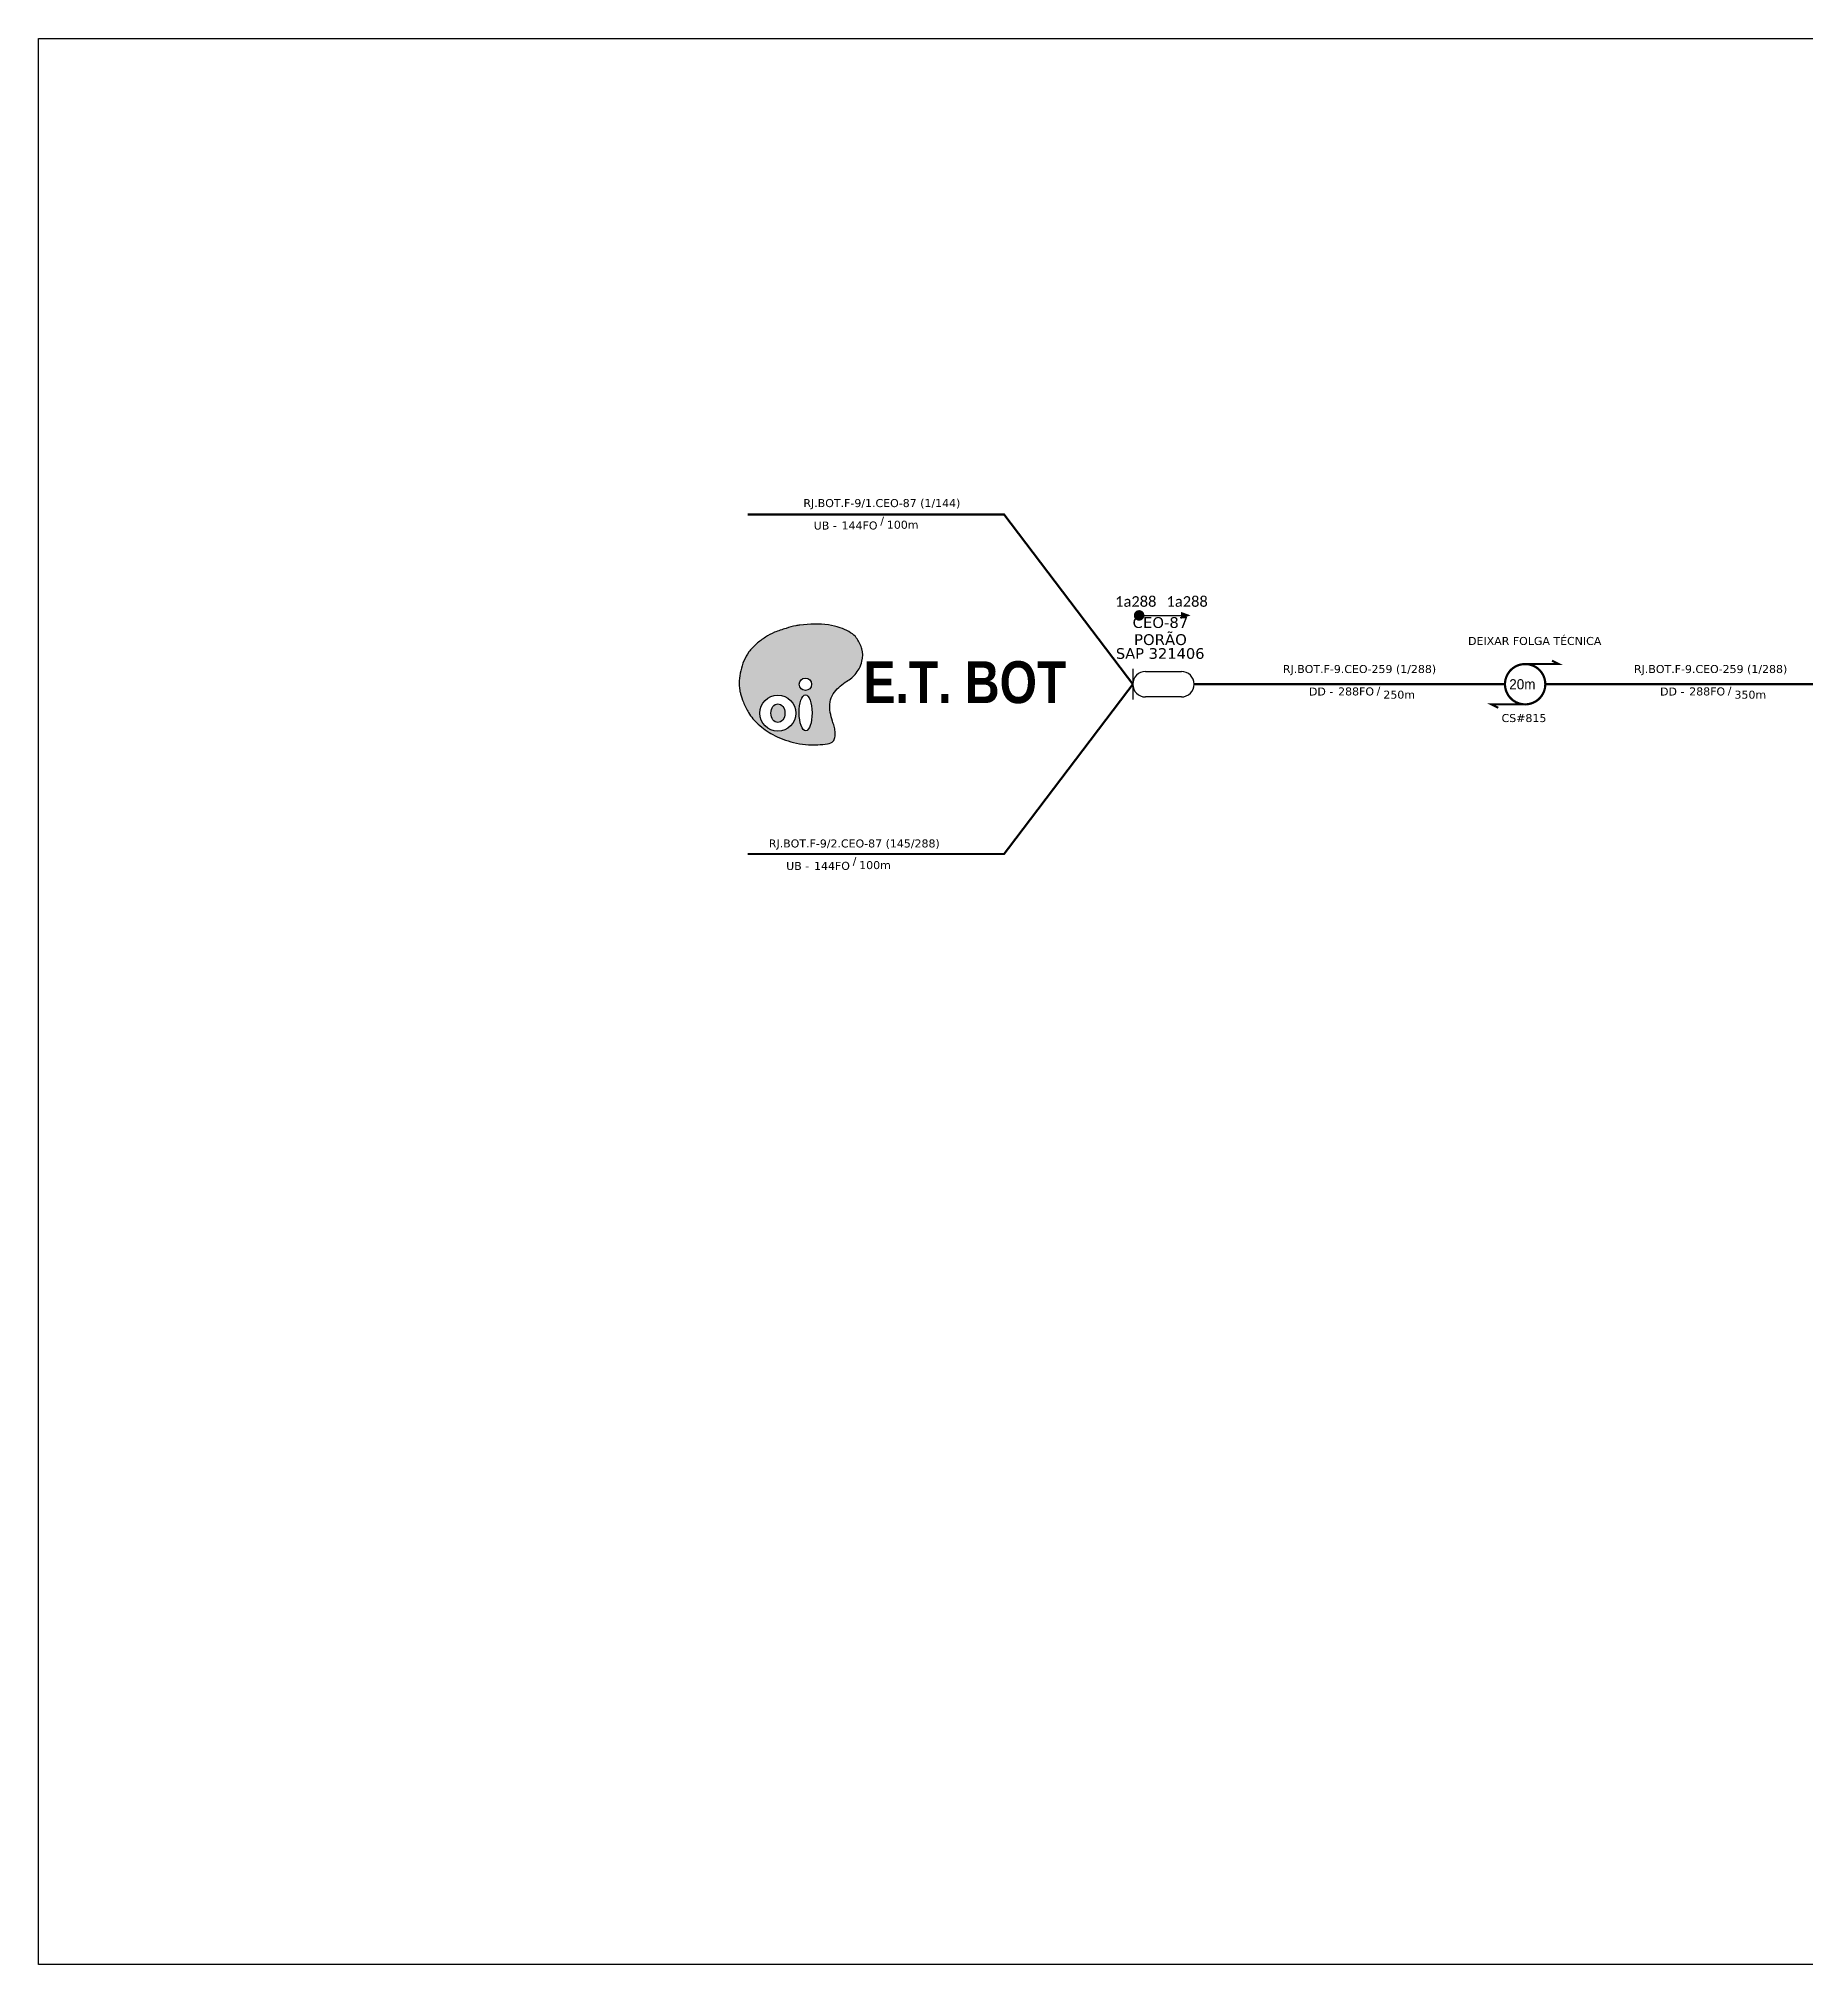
# Model space of a CAD drawing. Extents: x 57889 to 59083, y 58759 to 60460.
# Drawn here: x 57897 to 58228.3, y 60098.9 to 60459.9 of the extents above; entities that cross this region are included whole.
import ezdxf
from ezdxf.enums import TextEntityAlignment as Align

# ---------------------------------------------------------------- set-up
doc = ezdxf.new("R2010")
doc.units = 0
doc.layers.get('0').update_dxf_attribs({"linetype": 'CONTINUOUS'})
for name, color, linetype in [('20_4-CEOS', 1, 'CONTINUOUS'), ('20_5-CABO_AÉREO', 1, 'CONTINUOUS'), ('20_5-CEO', 1, 'CONTINUOUS'), ('40_1-ETIQUETAS', 1, 'CONTINUOUS'), ('E_T_', 7, 'CONTINUOUS'), ('SETA', 7, 'CONTINUOUS'), ('UIFILAR_ESTACAO_GPON_OI', 3, 'CONTINUOUS')]:
    doc.layers.add(name, color=color, linetype=linetype)
doc.styles.add('SIREDIT', font='verdana.ttf')
doc.styles.add('SWISS_BIT', font='swisscb.ttf')

# ---------------------------------------------------------------- blocks, each defined once
blk = doc.blocks.new('ETIQUETA_RS5F')
at = {"layer": '40_1-ETIQUETAS', "color": 0, "style": 'SIREDIT'}
blk.add_text('/', height=1.5, dxfattribs=at).set_placement((1.58, -1.95), align=Align.RIGHT)
for tag, p in [('ETIQUETA_R_PRIMARIA', (1.21, 4.1)), ('ETIQUETA_R_SECUNDARIA', (1.21, 2.1)), ('F_ATIVAS/F_MORTAS', (1.14, -4.24))]:
    blk.add_attdef(tag, text='', height=1.5, dxfattribs=at).set_placement(p, align=Align.MIDDLE_CENTER)
for tag, p in [('TIPO_CABO', (-6.58, -2.12)), ('CAP_CABO', (0.4, -2.09))]:
    blk.add_attdef(tag, text='', height=1.5, dxfattribs=at).set_placement(p, align=Align.MIDDLE_RIGHT)
blk.add_attdef('METROS', text='', height=1.5, dxfattribs=at).set_placement((2.14, -1.95), align=Align.MIDDLE_LEFT)
for tag, p in [('FUSÃO_1', (0.85, -8.39)), ('FUSÃO_2', (0.85, -10.6)), ('FUSÃO_3', (0.85, -12.93)), ('FUSÃO_4', (0.85, -15.14)), ('FUSÃO_5', (0.85, -17.16))]:
    blk.add_attdef(tag, text='', height=1.5, dxfattribs=at).set_placement(p, align=Align.CENTER)
blk = doc.blocks.new('OI')
h = blk.add_hatch(color=40)
edge = h.paths.add_edge_path()
edge.add_spline(control_points=[(4.35, -0.67), (3.92, -0.99), (3.26, -1.5), (2.81, -2.59), (2.9, -3.5), (3.06, -4.27), (3.31, -4.85), (3.37, -5.39), (3.4, -5.88), (3.2, -6.4), (2.54, -6.61), (1.65, -6.63), (0.55, -6.67), (-0.56, -6.42), (-1.61, -6.14), (-2.77, -5.61), (-3.92, -4.77), (-4.89, -3.7), (-5.34, -2.65), (-5.6, -1.94), (-5.85, -0.96), (-5.71, 0.47), (-5.1, 2.02), (-4.14, 3.02), (-3.3, 3.61), (-2.37, 4.16), (-1.36, 4.44), (-0.56, 4.7), (0.79, 4.85), (2.24, 4.97), (3.79, 4.57), (4.67, 4.21), (5.44, 3.65), (5.76, 2.99), (6.03, 2.21), (6.01, 1.46), (5.72, 0.64), (5.31, 0.08), (4.88, -0.38), (4.51, -0.55), (4.35, -0.67)], knot_values=[0, 0, 0, 0, 1.60434, 2.417191, 3.427595, 4.282808, 4.776746, 5.304182, 5.888771, 6.258406, 6.858137, 7.79129, 8.986195, 10.124242, 11.187857, 12.242908, 13.953784, 15.414161, 16.515391, 17.349188, 17.675853, 19.552021, 21.515531, 22.568638, 23.63245, 24.621084, 25.782718, 26.745347, 27.142653, 29.870543, 31.004649, 31.921532, 32.709589, 33.801391, 34.042471, 35.192333, 35.971461, 36.628871, 37.254359, 37.836911, 37.836911, 37.836911, 37.836911], degree=3, periodic=0)
h.paths.add_polyline_path([(1.13, -0.87, -1), (-0.04, -0.87, -1)], flags=16)
edge = h.paths.add_edge_path(flags=16)
edge.add_ellipse((0.56, -3.59), major_axis=(-0.02, 1.71), ratio=0.361305, start_angle=0, end_angle=360)
h.paths.add_polyline_path([(-0.36, -3.62, -1), (-3.8, -3.62, -1)], flags=16)
edge = h.paths.add_edge_path(flags=0)
edge.add_ellipse((-2.08, -3.62), major_axis=(0, 0.885), ratio=0.758294, start_angle=0, end_angle=360)
at = {"color": 40}
for centre, radius in [((0.54, -0.87), 0.587), ((-2.08, -3.62), 1.72)]:
    blk.add_circle(centre, radius, dxfattribs=at)
blk.add_ellipse((-2.08, -3.62), major_axis=(0, 0.885), ratio=0.758294, start_param=-3.141592653589792, end_param=3.141592653589792, dxfattribs=at)
blk.add_ellipse((0.56, -3.59), major_axis=(-0.02, 1.71), ratio=0.361305, dxfattribs=at)
at = {"color": 40, "start_tangent": (-0.800898, -0.598801), "end_tangent": (-0.800898, -0.598801)}
blk.add_spline([(4.35, -0.67), (3.2, -1.78), (2.9, -2.54), (2.92, -3.55), (3.12, -4.38), (3.28, -4.85), (3.37, -5.37), (3.35, -5.95), (3.2, -6.29), (2.66, -6.55), (1.73, -6.63), (0.54, -6.62), (-0.58, -6.41), (-1.6, -6.11), (-2.56, -5.67), (-3.95, -4.67), (-4.89, -3.56), (-5.37, -2.56), (-5.64, -1.78), (-5.72, -1.46), (-5.63, 0.42), (-4.84, 2.22), (-4.13, 2.99), (-3.27, 3.62), (-2.4, 4.09), (-1.3, 4.47), (-0.37, 4.72), (0.02, 4.77), (2.75, 4.8), (3.85, 4.53), (4.69, 4.16), (5.31, 3.68), (5.85, 2.73), (5.93, 2.5), (5.94, 1.35), (5.67, 0.62), (5.29, 0.08), (4.84, -0.36), (4.35, -0.67)], degree=3, dxfattribs=at)

msp = doc.modelspace()

# ---------------------------------------------------------------- linework, layer by layer
at = {"color": 0, "const_width": 0.99}
msp.add_lwpolyline([(58102.85, 60351.79, 1), (58103.84, 60351.79, 1)], format="xyb", close=True, dxfattribs=at)
at = {"color": 5, "const_width": 0.42}
msp.add_lwpolyline([(58175.71, 60342.67, 1.000012), (58175.71, 60335.11, 0.999978)], format="xyb", close=True, dxfattribs=at)
at = {"color": 5, "const_width": 0.394}
for points in [[(58175.71, 60342.67), (58182.01, 60342.67), (58180.75, 60343.3)], [(58175.71, 60335.11), (58169.41, 60335.11), (58170.67, 60334.48)]]:
    msp.add_lwpolyline(points, dxfattribs=at)
at = {"layer": '20_5-CABO_AÉREO', "color": 7, "ltscale": 50, "const_width": 0.4}
for points in [[(58029.95, 60370.71), (58078.03, 60370.71), (58102.17, 60338.89)], [(58029.95, 60307.06), (58078.03, 60307.06), (58102.17, 60338.89)]]:
    msp.add_lwpolyline(points, dxfattribs=at)
at = {"layer": '20_5-CABO_AÉREO', "color": 5, "ltscale": 50, "const_width": 0.4}
for points in [[(58113.67, 60338.89), (58171.93, 60338.89)], [(58179.49, 60338.89), (58237.75, 60338.89)]]:
    msp.add_lwpolyline(points, dxfattribs=at)
at = {"layer": '20_5-CEO', "color": 5}
for p, q in [((58104.55, 60341.28), (58111.26, 60341.28)), ((58111.26, 60336.5), (58104.55, 60336.5))]:
    msp.add_line(p, q, dxfattribs=at)
msp.add_lwpolyline([(58102.17, 60341.77), (58102.17, 60336.01)], dxfattribs=at)
for centre, start, end in [((58104.55, 60338.89), 90, 270), ((58111.26, 60338.89), 270, 90)]:
    msp.add_arc(centre, 2.39, start, end, dxfattribs=at)
at = {"layer": 'SETA', "color": 0}
msp.add_lwpolyline([(58103.35, 60351.79), (58111.86, 60351.79)], dxfattribs=at)
msp.add_solid([(58111.18, 60352.46), (58112.99, 60351.8), (58111.18, 60351.14)], dxfattribs=at)
at = {"layer": 'UIFILAR_ESTACAO_GPON_OI', "color": 6, "linetype": 'BYBLOCK'}
msp.add_lwpolyline([(57897.03, 60459.94), (59082.66, 60459.94), (59082.66, 60098.88), (57897.03, 60098.88)], close=True, dxfattribs=at)

# ---------------------------------------------------------------- block references
at = {"layer": '40_1-ETIQUETAS', "color": 0}
ref = msp.add_blockref('ETIQUETA_RS5F', (58053.94, 60370.74), dxfattribs=at)
ref.add_attrib('ETIQUETA_R_SECUNDARIA', 'RJ.BOT.F-9/1.CEO-87 (1/144)', dxfattribs={"color": 0, "height": 1.5, "style": 'SIREDIT'}).set_placement((58055.12, 60372.85), align=Align.MIDDLE_CENTER)
ref.add_attrib('TIPO_CABO', 'UB - ', dxfattribs={"color": 0, "height": 1.5, "style": 'SIREDIT'}).set_placement((58047.32, 60368.63), align=Align.MIDDLE_RIGHT)
ref.add_attrib('CAP_CABO', '144FO', dxfattribs={"color": 0, "height": 1.5, "style": 'SIREDIT'}).set_placement((58054.3, 60368.65), align=Align.MIDDLE_RIGHT)
ref.add_attrib('METROS', '100m', dxfattribs={"color": 0, "height": 1.5, "style": 'SIREDIT'}).set_placement((58056.05, 60368.79), align=Align.MIDDLE_LEFT)
ref = msp.add_blockref('ETIQUETA_RS5F', (58048.76, 60306.93), dxfattribs=at)
ref.add_attrib('ETIQUETA_R_SECUNDARIA', 'RJ.BOT.F-9/2.CEO-87 (145/288)', dxfattribs={"color": 0, "height": 1.5, "style": 'SIREDIT'}).set_placement((58049.95, 60309.04), align=Align.MIDDLE_CENTER)
ref.add_attrib('TIPO_CABO', 'UB - ', dxfattribs={"color": 0, "height": 1.5, "style": 'SIREDIT'}).set_placement((58042.15, 60304.82), align=Align.MIDDLE_RIGHT)
ref.add_attrib('CAP_CABO', '144FO', dxfattribs={"color": 0, "height": 1.5, "style": 'SIREDIT'}).set_placement((58049.13, 60304.84), align=Align.MIDDLE_RIGHT)
ref.add_attrib('METROS', '100m', dxfattribs={"color": 0, "height": 1.5, "style": 'SIREDIT'}).set_placement((58050.87, 60304.98), align=Align.MIDDLE_LEFT)
at = {"layer": 'E_T_', "color": 7, "xscale": 1.965288924615791, "yscale": 1.965288909013875, "zscale": 1.965288907678581}
msp.add_blockref('OI', (58039.72, 60340.58), dxfattribs=at)

# ---------------------------------------------------------------- texts
at = {"color": 0}
msp.add_text('20m', height=1.89, dxfattribs=at).set_placement((58172.73, 60337.94))
at = {"color": 5, "insert": (58102.72, 60354.39), "char_height": 1.98, "width": 25.1052, "attachment_point": 5}
msp.add_mtext('{\\fCalibri|b0|i0|c0|p34;\\C7;1a288}', dxfattribs=at)
at = {"color": 0, "insert": (58112.35, 60354.39), "char_height": 1.98, "width": 25.1052, "attachment_point": 5}
msp.add_mtext('{\\fCalibri|b0|i0|c0|p34;\\C7;1a288}', dxfattribs=at)
at = {"layer": '20_4-CEOS', "color": 7, "style": 'SIREDIT'}
for s, height, p in [('CEO-87', 2.028, (58107.34, 60349.44)), ('PORÃO', 2.028, (58107.34, 60346.24)), ('SAP 321406', 2, (58107.3, 60343.65))]:
    msp.add_text(s, height=height, dxfattribs=at).set_placement(p, align=Align.CENTER)
at = {"layer": '40_1-ETIQUETAS', "color": 0, "style": 'SIREDIT'}
for s, p in [('DEIXAR FOLGA TÉCNICA', (58177.5, 60346.25)), ('CS#815', (58175.49, 60331.8))]:
    msp.add_text(s, height=1.5, dxfattribs=at).set_placement(p, align=Align.CENTER)
at = {"layer": '40_1-ETIQUETAS', "color": 5, "style": 'SIREDIT'}
for p in [(58144.66, 60340.99), (58210.48, 60340.99)]:
    msp.add_text('RJ.BOT.F-9.CEO-259 (1/288)', height=1.5, dxfattribs=at).set_placement(p, align=Align.CENTER)
for s, p in [('DD - ', (58140.4, 60336.77)), ('288FO', (58147.38, 60336.79)), ('/', (58148.56, 60336.93)), ('DD - ', (58206.22, 60336.77)), ('288FO', (58213.2, 60336.79)), ('/', (58214.38, 60336.93))]:
    msp.add_text(s, height=1.5, dxfattribs=at).set_placement(p, align=Align.RIGHT)
for s, p in [('250m', (58149.13, 60336.18)), ('350m', (58214.95, 60336.18))]:
    msp.add_text(s, height=1.5, dxfattribs=at).set_placement(p)
at = {"layer": 'E_T_', "color": 40, "style": 'SWISS_BIT'}
msp.add_text('E.T. BOT', height=7.861, dxfattribs=at).set_placement((58070.69, 60335.34), align=Align.CENTER)

doc.saveas('drawing.dxf')
